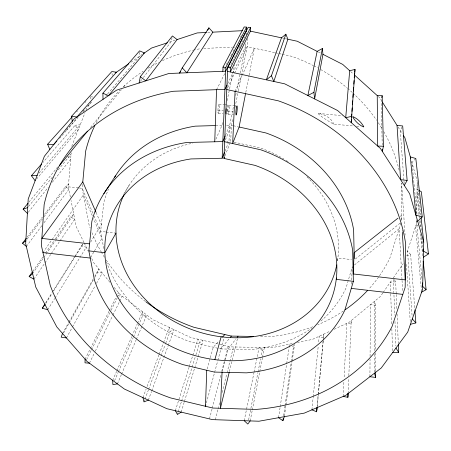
<?xml version="1.0" encoding="UTF-8"?>
<svg xmlns="http://www.w3.org/2000/svg" width="451" height="451" viewBox="0 0 451 451"><rect width="100%" height="100%" fill="white"/><g stroke="black" fill="none" stroke-linecap="round" stroke-linejoin="round"><path stroke-width="0.34" stroke-dasharray="2.25 1.69" d="M139.584 52.209L139.579 56.285L107.524 94.039M369.916 376.732L370.045 359.244M370.068 356.448L370.451 304.684L375.474 305.22L375.57 349.367M401.249 219.575L401.582 183.174L405.083 235.039M416.487 219.812L416.414 223.888L406.712 253.473M416.606 213.56L417.198 181.776M348.116 393.554L348.775 378.113M348.815 375.666L351.233 320.571L351.025 324.043L346.853 323.322L344.079 378.158M230.698 141.405L231.425 125.31L232.806 118.416M351.464 284.203L351.628 280.714M351.656 280.015L352.259 266.75L348.409 279.941M245.733 43.753L245.592 46.543L236.674 90.674M246.201 34.682L246.269 33.289M343.155 396.44L343.938 380.971M247.633 38.307L247.193 46.678L241.798 73.581M337.669 260.808L337.878 258.057L351.532 259.59M70.35 197.014L68.343 186.838L71.19 152.776M317.109 406.21L318.13 395.07M318.192 394.371L323.091 340.764M323.153 340.065L323.874 334.061L323.305 340.364M317.183 407.586L318.327 394.98M318.395 394.281L323.237 341.063M82.55 184.482L82.189 188.309L89.067 224.756A162.005 144.027 17.8 0 0 90.2 228.054M311.917 409.841L313.169 397.224M313.236 396.525L318.237 346.058M318.654 341.852L319.207 336.243L323.344 337.979M284.429 415.991L285.9 405.567M286.002 404.874L292.09 361.803M292.186 361.104L294.542 344.434M283.583 415.828L284.976 406.069M285.077 405.37L291.245 362.153M291.346 361.454L293.432 346.813L294.086 344.93M278.549 417.722L280.116 407.304M280.218 406.605L286.582 364.239M286.684 363.545L289.085 347.569M289.187 346.875L289.604 344.096M245.789 92.461L249.003 75.875M249.138 75.182L254.353 48.229L242.452 74.866M250.204 420.913L252.194 410.624M252.329 409.942L259.629 372.216M259.765 371.528L262.42 357.806M262.555 357.124L264.41 347.518L262.251 350.489L261.168 355.991M248.614 419.926L257.933 372.492M258.068 371.804L260.633 358.742M235.022 107.377L238.201 91.514M238.342 90.826L241.657 74.268M233.33 107.22L229.711 125.147L229.001 141.236L226.921 141.293M235.698 95.499L236.538 91.361M172.04 37.811L171.29 41.503L143.401 77.454M244.216 420.71L253.947 372.763M254.088 372.081L259.094 347.422L262.251 350.489M382.206 145.132L381.242 100.331L381.642 98.363M215.849 139.258L221.971 125.372L222.687 121.933M227.141 100.584L229.441 89.569M229.582 88.881L234.61 64.781M229.396 371.556L237.389 338.91M215.398 419.723L217.934 409.519M218.104 408.837L219.789 402.038M222.157 392.517L226.887 373.473M227.056 372.791L233.477 346.949M209.489 418.911L212.111 408.73M212.286 408.054L221.041 374.116M221.74 371.398L228.223 346.283M222.242 371.579L228.026 349.074L235.969 338.876M206.395 402.89L217.703 360.935M217.884 360.259L223.905 337.923M207.116 368.952L210.104 358.41M210.296 357.75L213.284 347.208L219.282 340.623M348.217 280.601L346.097 287.856A128.823 111.036 17.8 0 1 320.317 321.563M181.184 412.124L184.256 402.067M184.459 401.396L194.494 368.54M194.702 367.869L203.097 340.375L199.72 342.602L195.554 356.031M177.435 414.441L178.06 412.428M178.269 411.757L181.392 401.683M181.601 401.012L195.345 356.702M175.36 410.726L189.07 367.255M189.279 366.584L192.656 355.884M192.865 355.213L197.927 339.163L199.72 342.602M401.018 222.912L389.811 258.288A162.005 144.027 17.8 0 1 379.009 276.457M148.362 400.127L151.48 391.569M151.722 390.91L168.031 346.131M168.274 345.477L174.03 329.67L170.1 331.384L165.461 343.904M94.84 277.297L97.585 272.404L98.865 268.948L94.755 276.249M143.993 401.892L144.726 399.913M144.968 399.253L148.385 390.03M148.627 389.371L160.827 356.425M161.075 355.766L165.218 344.564M142.939 397.613L146.135 389.083M147.116 386.462L158.91 354.965M159.158 354.311L163.335 343.155M163.578 342.501L169.232 327.409L170.1 331.384M71.732 146.321L85.002 112.716M86.006 110.179L87.009 107.642L91.547 101.965M224.981 155.804L230.179 142.713M224.953 151.316L228.245 143.125M225.41 139.855L231.425 125.31L232.705 125.598M225.477 135.255L229.711 125.147L226.193 125.254M117.435 383.891L121.268 374.877M121.539 374.234L136.055 340.105M136.326 339.462L146.733 314.99L142.674 315.683L139.055 324.049M114.571 380.7L118.185 372.329M118.466 371.686L133.214 337.568M133.49 336.925L138.778 324.692M112.682 380.379L116.589 371.404M116.871 370.761L131.669 336.79M131.951 336.147L137.256 323.97M137.538 323.328L142.561 311.788L142.674 315.683M235.084 91.356L242.17 75.497M227.682 87.641L234.283 73.778M234.582 73.147L247.193 46.678L274.789 52.654M227.659 83.7L245.592 46.543L244.273 46.605M89.433 363.19L94.067 353.702M95.302 351.171L112.603 315.745M112.908 315.114L119.397 301.826M119.707 301.195L122.176 296.132L118.241 295.867L118.387 292.496L116.82 295.647M86.564 359.706L91.226 350.32M91.536 349.694L109.858 312.763M111.098 310.26L117.311 297.745M85.087 359.21L90.115 349.142M90.431 348.51L108.962 311.382M109.277 310.75L116.505 296.273M229.108 68.225L236.674 53.184M236.989 52.558L246.455 33.763M216.559 89.676L225.083 72.927M223.792 69.46L224.435 68.225M226.357 64.527L227.315 62.678M230.839 55.896L231.803 54.047M233.082 51.577L234.041 49.728M240.451 37.399L241.409 35.55M402.072 127.075L400.24 130.435L403.938 180.552M66.432 337.917L72.177 327.511M72.515 326.896L95.144 285.872M96.497 283.42L102.236 273.013L97.585 272.404M62.531 333.469L68.704 322.51M69.048 321.901L93.38 278.684M63.597 332.911L68.749 323.739M69.093 323.13L93.464 279.738M90.589 257.47L94.124 251.511M94.479 250.914L101.909 238.41L93.481 218.543M123.799 194.122L129.46 184.769M90.645 242.108L101.379 224.609L96.384 213.143M47.733 309.758L54.706 298.444M55.073 297.852L86.259 247.244L81.462 245.874L74.748 256.557M45.658 302.858L52 292.767M52.372 292.169L74.376 257.155M45.793 303.472L52.164 293.325M53.658 290.934L75.001 256.907M75.379 256.315L82.866 244.374M33.898 279.09L44.598 263.39M44.993 262.809L50.94 254.088M51.335 253.507L59.662 241.302M60.056 240.721L74.719 219.209L70.576 216.97L54.65 239.904M32.63 273.61L43.403 258.034M43.803 257.459L55.377 240.733M55.777 240.157L73.733 214.197L70.576 216.97M32.748 271.429L42.704 257.098M45.489 253.084L54.25 240.473M382.814 293.003L380.43 296.437L349.271 322.194L333.452 329.585M383.209 292.428L391.834 280.003M393.311 277.872L403.155 263.688M42.958 252.571L51.769 239.994M52.169 239.425L83.424 194.832L92.393 215.978M26.344 246.466L41.92 225.579M44.023 222.755L68.856 189.448L65.581 186.539L44.486 214.332M27.105 239.131L42.332 218.983M44.023 216.745L68.558 184.29L65.581 186.539M27.19 237.125L42.377 217.111M81.462 245.874L82.725 244.228M140.402 81.321L142.973 78.006M28.272 212.28L48.364 187.165M52.299 182.255L70.644 159.321L67.447 156.052M28.61 206.49L52.502 177.006M58.252 169.903L71.083 154.067L69.911 154.501M90.533 127.515L121.409 89.676M123.619 86.975L124.938 85.352M28.898 202.161L57.689 166.955M106.492 261.907A128.823 111.036 17.8 0 0 190.311 341.802L220.612 348.933L229.593 338.222M36.492 179.126L78.288 129.713L75.148 125.237L42.93 162.445M105.72 96.17L107.073 94.575M39 173.156L80.239 124.775L75.148 125.237M66.579 129.95L77.262 117.796M82.832 111.453L83.762 110.394M59.538 138.389L66.021 131.004M66.483 130.474L78.062 117.283M83.159 111.476L85.938 108.313M87.793 106.199L91.034 102.507M76.614 111.893L77.549 110.85M85.03 102.507L85.966 101.464M333.464 124.126L333.706 123.862C331.113 117.953 324.782 114.486 318.615 113.46L318.186 113.691C322.583 117.812 328.328 121.015 333.464 124.126L353.759 126.032M415.828 158.493L411.915 162.478L417.141 215.713M354.441 264.985L399.18 228.725L401.999 279.71M355.354 259.021L401.227 222.27M400.189 216.407L401.289 215.539L401.678 221.836M418.607 193.665L416.955 194.821L419.379 218.414M130.886 62.261L142.274 54.43M418.9 224.53L415.563 226.475L421.555 291.453M328.982 331.677L312.425 339.417L297.463 342.484M169.317 42.157L176.465 39.789M406.577 255.756L410.641 254.606L414.852 309.679M292.169 343.572L272.212 347.665L230.833 346.898L218.712 344.051M207.753 32.404L211.57 32.218M396.181 293.753L395.679 281.881L390.363 282.123L390.718 293.291M203.705 48.466L232.113 47.163M232.806 47.129L234.881 47.034M239.007 46.848L240.321 46.786M215.781 125.553L221.971 125.372M260.486 336.553L269.597 336.7A162.005 144.027 17.8 0 0 313.18 326.603M220.612 348.933L251.466 349.519A128.823 111.036 17.8 0 0 311.472 328.39M90.82 96.824L92.771 96.976M219.017 104.22L224.384 104.722M225.055 104.784L227.067 104.97M228.86 105.134L235.591 105.759M318.615 113.46L342.444 115.67M217.934 110.332L223.318 110.833M227.811 111.256L233.212 111.763M218.335 113.297L223.019 113.737M228.15 114.221L233.517 114.729M356.555 126.297L360.056 126.624M68.343 186.838L78.728 187.943M79.421 188.016L82.189 188.309L92.929 213.408M105.517 231.977L100.635 231.431L94.028 215.984M106.216 232.056L115.276 233.071M282.749 38.115L284.677 38.532M285.314 38.668L287.242 39.085M275.471 52.801L278.194 53.393M278.876 53.539L281.599 54.131M282.281 54.278L291.814 56.341A162.005 144.027 17.8 0 1 313.231 65.536M233.342 125.739L237.824 126.731M234.086 142.155L260.486 148.035A112.643 97.021 17.8 0 1 283.859 159.006M218.036 343.887L190.373 337.387L152.81 319.658L120.045 294.497L113.9 287.084M318.31 51.972L320.633 53.15M418.133 189.888L417.057 189.273L419.813 215.685M292.338 346.041L293.432 346.813M350.641 71.562L353.488 74.133M378.175 96.429L379.579 97.704L381.242 100.331M410.641 254.606L407.524 250.993L412.107 316.123M109.864 282.213L93.909 262.967L90.848 256.675M398.098 127.047L402.393 133.851M394.326 279.592L395.679 281.881M83.993 242.582L76.151 226.475L71.027 200.447M84.275 243.168L88.097 251.015M90.172 96.768L91.288 99.694M411.566 161.249L417.214 181.093M375.474 305.22L374.488 301.353L374.499 350.652M103.747 248.501L100.635 231.431L103.753 202.764A128.823 111.036 17.8 0 1 108.539 188.98M417.288 181.787L420.839 215.042M420.321 220.55L421.335 230.275M422.497 241.398L422.784 244.177M419.661 221.187L420.231 226.74M421.302 237.147L422.796 251.714M420.445 233.968L422.711 256.269M416.465 221.199L422.074 280.054M112.023 73.474L112.198 75.424M403.989 181.246L404.248 184.724M406.458 264.32L410.292 322.217M402.196 230.23L402.281 231.628M402.038 280.409L402.653 291.583M396.209 294.452L396.863 309.82M397.043 314.009L398.289 343.341M393.368 279.276L394.726 315.052M394.969 321.366L395.905 345.917M390.741 293.99L391.716 324.686M391.851 328.875L392.584 351.898M375.576 352.868L375.615 371.088M374.499 354.176L374.505 373.191M124.938 192.645A112.643 97.021 17.8 0 1 192.831 143.147M286.21 160.455A112.643 97.021 17.8 0 1 288.516 161.937M306.956 176.815A112.643 97.021 17.8 0 1 337.5 260.802M378.603 277.032A162.005 144.027 17.8 0 1 368.901 289.018M343.386 310.981A162.005 144.027 17.8 0 1 317.713 324.788M145.51 301.539A162.005 144.027 17.8 0 1 105.94 259.59M104.435 257.245A162.005 144.027 17.8 0 1 101.875 253.022M101.52 252.413A162.005 144.027 17.8 0 1 91.936 232.654M96.187 122.835A162.005 144.027 17.8 0 1 119.859 90.239M123.388 86.789A162.005 144.027 17.8 0 1 143.159 71.258M148.007 68.231A162.005 144.027 17.8 0 1 158.713 62.401M162.405 60.643A162.005 144.027 17.8 0 1 192.65 50.309M193.338 50.151A162.005 144.027 17.8 0 1 200.932 48.595M313.862 65.857A162.005 144.027 17.8 0 1 317.617 67.842M320.7 69.555A162.005 144.027 17.8 0 1 347.118 87.945M347.653 88.396A162.005 144.027 17.8 0 1 352.389 92.573M352.902 93.047A162.005 144.027 17.8 0 1 376.67 120.349M378.259 122.683A162.005 144.027 17.8 0 1 382.369 129.217M383.778 131.63A162.005 144.027 17.8 0 1 399.18 170.41M227.219 105.027A4.578 0.592 -84.8 0 1 226.909 112.434M218.898 111.713A4.572 0.637 -84.9 0 0 219.18 104.282A4.572 0.637 -84.9 0 0 217.934 110.298A4.572 0.637 -84.9 0 0 218.898 111.713M228.685 112.626A4.578 0.586 -84.8 0 0 229.012 105.19A4.578 0.586 -84.8 0 0 227.811 111.222A4.578 0.586 -84.8 0 0 228.685 112.626"/><path stroke-width="0.68" d="M85.087 359.21L85.014 362.835L89.433 363.19M421.133 217.816L423.726 242.063L422.61 289.317L407.715 332.116L381.27 367.971L345.894 395.268L304.273 413.122L258.981 421.217L212.432 419.622L166.847 408.691L124.358 389.01L86.998 361.392L56.798 326.924L35.736 287.028L25.679 243.596L28.21 199.038L44.356 156.311L74.218 118.833L116.606 90.161L168.804 73.513L225.652 71.19L246.415 30.499M206.738 370.265L205.481 406.272L205.848 404.919M214.738 141.783L216.559 89.676M222.833 71.309L222.991 67.143L244.16 26.947L246.584 27.145L246.342 31.891M250.638 27.477L230.506 67.797L230.326 71.968L250.44 31.153L250.638 27.477L248.208 27.28L227.687 67.549L223.938 158.425L255.119 165.399A117.604 99.801 17.8 0 1 314.144 327.065A117.604 99.801 17.8 0 1 124.854 307.999A117.604 99.801 17.8 0 1 190.959 158.932L222.163 158.245L225.804 67.385L246.584 27.145M343.155 396.44L347.884 397.292L348.065 393.109M222.067 372.261L220.398 408.285L229.226 372.238M235.084 91.356L232.665 143.536L239.098 127.013L245.524 93.842M347.884 397.292L348.116 393.554M351.464 119.087L351.228 122.587L355.01 69.437L349.694 70.706L342.732 64.414L322.955 54.334L322.38 48.533L317.149 51.38L307.858 95.516L313.913 92.337L322.38 48.533M351.56 117.688L351.797 114.188M351.983 111.391L352.22 107.89M352.457 104.39L352.693 100.889M352.93 97.388L353.167 93.893M353.353 91.091L353.59 87.59M353.826 84.089L354.063 80.594M354.249 77.792L354.582 73.603M336.356 277.996L336.254 279.366L353.364 281.339L352.676 250.299A134.505 114.233 17.8 0 0 260.779 149.8L224.626 141.749M349.694 70.706L345.714 117.7L351.881 116.319M311.917 409.841L316.602 411.78L316.985 407.603M96.108 212.506L82.787 181.928L85.645 151.215A162.005 144.027 17.8 0 1 94.913 125.389M353.364 281.339L344.863 310.074A134.505 114.233 17.8 0 1 246.438 372.847L214.36 372.075L182.841 364.605A134.505 114.233 17.8 0 1 94.484 280.223L88.853 250.874L91.863 221.356A134.505 114.233 17.8 0 1 186.697 142.499L222.833 141.575L225.212 135.886M354.723 72.216L355.01 69.437M316.602 411.78L317.183 407.586M278.549 417.722L282.89 420.704L283.189 418.613M139.111 82.984L140.289 76.726L172.412 35.962L177.113 39.575L197.2 32.929L206.479 32.466M322.955 54.334L314.612 98.921L313.913 92.337M381.772 97.704L382.172 95.736L377.233 95.584L354.441 74.99M382.172 95.736L383.423 146.271L382.341 151.429L382.296 149.332M214.868 359.644L221.153 336.79M287.879 39.22L273.808 81.462L271.44 75.74L285.883 34.197L287.879 39.22L297.265 41.244L317.149 51.38M282.89 420.704L284.333 416.685M62.531 333.469L61.195 337.185L66.432 337.917M285.883 34.197L281.469 37.839L266.355 79.833L271.44 75.74M223.938 158.425L224.457 157.117M222.163 158.245L224.446 152.579M227.056 84.957L224.925 89.366L173.41 91.265A185.485 157.985 17.8 0 0 44.142 204.624L41.368 245.406L50.224 285.353A185.485 157.985 17.8 0 0 170.737 397.968L212.9 408.048L255.92 409.418A185.485 157.985 17.8 0 0 392.015 326.609L405.173 287.31L405.697 244.154A185.485 157.985 17.8 0 0 278.526 100.889L226.78 89.535M242.593 30.685L212.844 32.156L208.926 27.866L182.249 67.876L179.509 73.073L180.665 71.331M207.702 30.166L208.926 27.866M115.975 233.15L104.829 252.712L88.853 250.874M404.299 185.423L407.14 180.434L402.681 125.953L397.032 125.35L382.369 102.118M47.733 309.758L42.304 308.196L44.914 304.042M212.844 32.156L186.855 72.774L182.249 67.876M103.848 193.688L115.467 175.907M33.898 279.09L29.163 276.587L32.348 272.004M82.787 181.928L41.842 238.41L89.569 243.856M26.344 246.466L22.55 243.236L26.344 238.235M177.113 39.575L145.78 80.859L140.289 76.726M250.204 420.913L247.802 424.053L244.216 420.71M42.304 308.196L45.044 304.662M237.22 337.263L238.055 336.192M59.363 165.742L87.612 131.123M27.398 213.374L23.136 209.202L28.013 203.249M230.495 337.156L231.391 336.085L253.479 336.44M35.127 180.733L31.418 175.732L41.548 164.04M102.89 93.233L139.59 50.85L144.438 52.942L108.505 95.64L102.89 93.233L103.014 99.361M56.826 141.05L53.573 144.748L47.631 144.23L49.807 149.473M47.631 144.23L71.94 117.113M71.647 116.217L111.848 71.529L116.409 72.216L76.884 117.034L71.647 116.217L72.239 121.319M222.506 337.072L224.812 334.541M417.688 221.317L422.226 216.931L415.828 158.493L410.342 156.954L415.895 215.144L422.226 216.931M29.163 276.587L32.63 273.61M397.996 218.132L354.108 252.735L353.201 273.96L405.263 279.902L402.326 232.327M22.55 243.236L25.837 240.811M115.462 72.865L128.569 63.85M143.356 53.686L151.592 48.02L167.349 42.806M423.365 257.267L428.45 253.919L421.358 191.737L419.21 190.508M181.184 412.124L177.435 414.441L175.36 410.726M421.617 292.152L426.105 289.717L423.207 261.146M148.362 400.127L143.993 401.892L142.939 397.613M23.136 209.202L27.725 207.584M410.433 324.308L415.861 322.922L414.903 310.378M117.435 383.891L112.897 384.562L112.682 380.379M31.418 175.732L37.191 175.281M215.093 125.575L195.153 126.156A128.823 111.036 17.8 0 0 114.357 177.705M392.607 352.597L398.673 352.423L398.318 344.04M383.423 146.271L377.696 146.045L377.233 95.584M222.991 67.143L225.804 67.385M227.687 67.549L230.506 67.797M407.14 180.434L400.595 179.69L397.032 125.35M42.958 252.571L90.234 258.062M351.278 288.392L402.805 294.379M369.916 376.732L375.627 377.397L375.615 371.787M250.44 31.153L281.469 37.839M227.53 71.354L284.711 83.841L337.607 110.518L380.413 148.452L409.677 193.744L423.726 242.063M239.098 127.013L265.949 132.96A128.823 111.036 17.8 0 1 353.623 229.79L354.232 258.592M231.391 336.085L194.009 327.319A162.005 144.027 17.8 0 1 146.068 301.956M428.45 253.919L423.512 251.128L423.292 249.042M426.105 289.717L422.677 286.357L422.345 282.856M412.304 318.919L415.861 322.922M403.47 135.554L404.908 137.831L410.692 158.183M395.984 348.02L398.673 352.423M374.505 373.191L375.627 377.397M336.762 264.9A112.643 97.021 17.8 0 1 196.444 331.203A112.643 97.021 17.8 0 1 124.019 194.528M367.486 290.551A162.005 144.027 17.8 0 1 345.122 309.792M226.21 114.007A4.578 0.592 -84.8 0 1 226.199 108.725M363.754 126.686L363.557 126.951C359.086 125.051 355.022 121.178 352.738 116.899L352.953 116.646C357.412 118.568 361.46 122.413 363.754 126.686M236.713 113.381A4.583 0.541 -84.7 0 0 237.074 105.94A4.583 0.541 -84.7 0 0 235.912 111.978A4.583 0.541 -84.7 0 0 236.713 113.381"/></g></svg>
